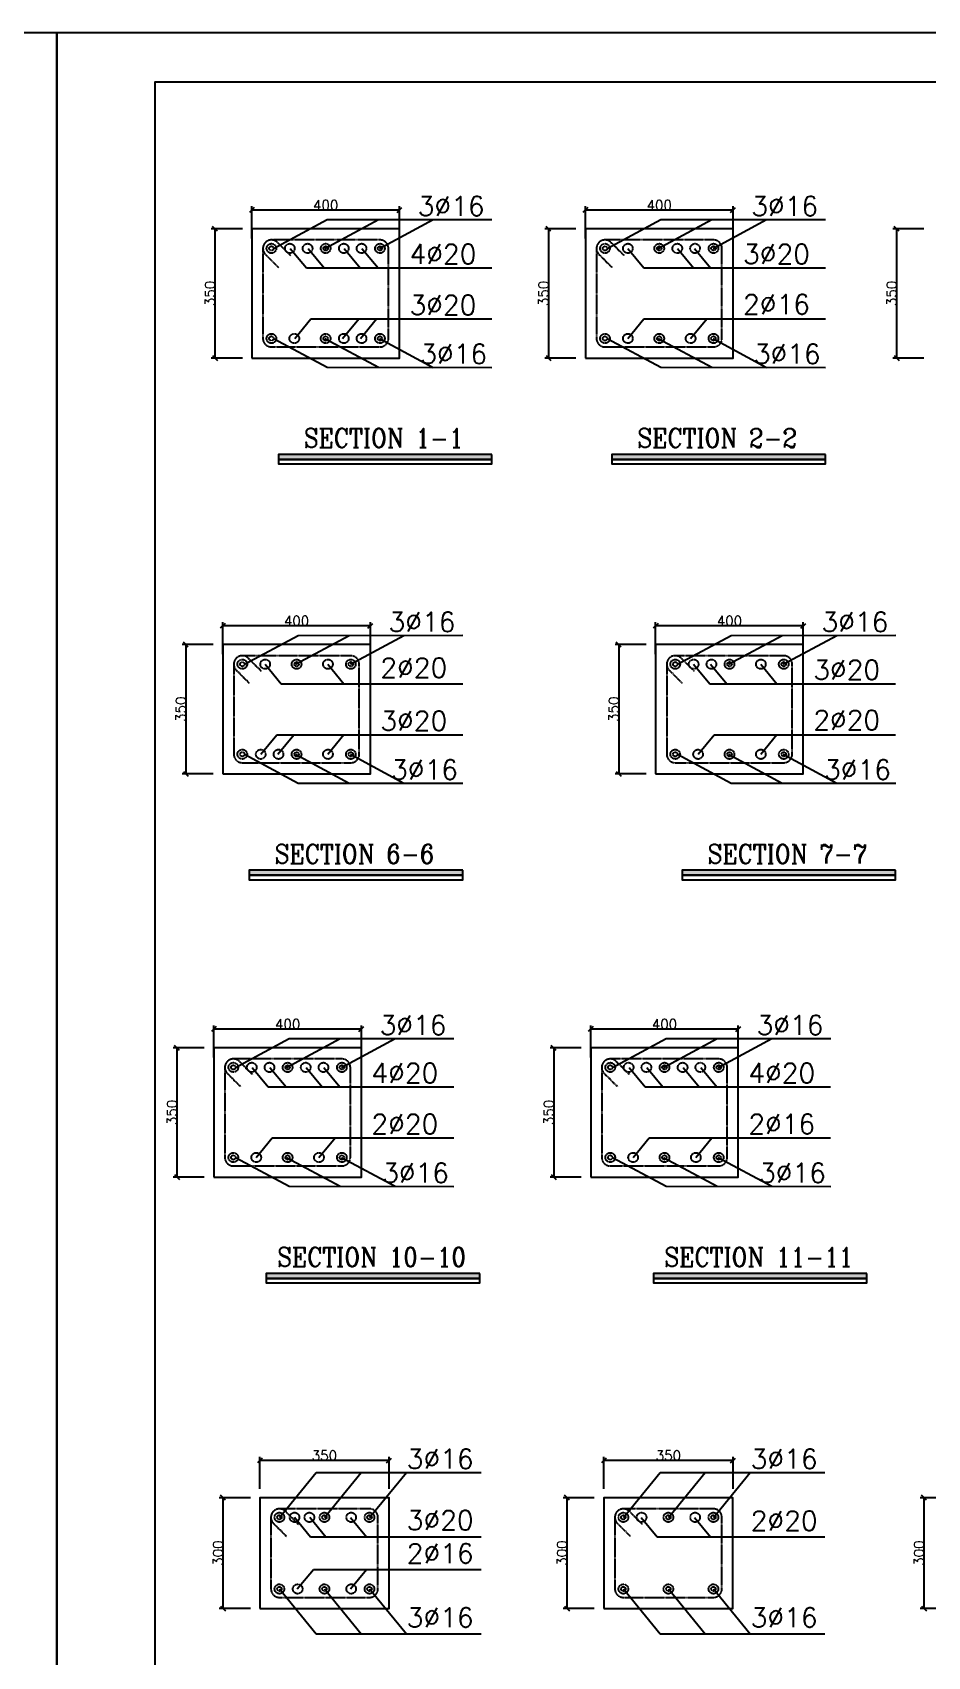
# Model space of a CAD drawing. Header units: millimetres. Extents: x -231 to 30223, y -7037 to 7120.
# Drawn here: x 17623 to 19441, y -3465 to -165 of the extents above; entities that cross this region are included whole.
import ezdxf
from ezdxf.enums import TextEntityAlignment as Align

# ---------------------------------------------------------------- set-up
doc = ezdxf.new("R2010")
doc.units = ezdxf.units.MM
doc.linetypes.add('CENTER', pattern=[2, 1.25, -0.25, 0.25, -0.25])
for name, color, linetype in [('3', 3, 'Continuous'), ('CADR', 2, 'Continuous'), ('COV', 4, 'Continuous'), ('DIM', 1, 'Continuous'), ('DST', 1, 'Continuous'), ('HAT', 4, 'Continuous'), ('ST', 6, 'CENTER'), ('TX1', 3, 'Continuous')]:
    doc.layers.add(name, color=color, linetype=linetype)
doc.styles.add('DIM', font='ROMANS.shx', dxfattribs={"height": 300})
doc.styles.add('RC5', font='ROMANC.SHX', dxfattribs={"height": 50})
doc.styles.add('ROMANS', font='romans.shx')
doc.dimstyles.new('SC20', dxfattribs={"dimscale": 0.1, "dimtxt": 200, "dimasz": 0.5, "dimexe": 75, "dimexo": 0, "dimgap": 0, "dimtad": 1, "dimdec": 4, "dimlfac": 2, "dimdsep": 46, "dimtxsty": 'ROMANS', "dimblk": 'TIC', "dimcen": 0, "dimclrd": 44, "dimclre": 8, "dimclrt": 62, "dimadec": 0, "dimazin": 0, "dimtfac": 0.925926, "dimtdec": 4, "dimtix": 1, "dimtmove": 2, "dimatfit": 3, "dimldrblk": 'TIC', "dimfxl": 1, "dimtolj": 1, "dimarcsym": 0})

# ---------------------------------------------------------------- blocks, each defined once
blk = doc.blocks.new('TIC')
blk.add_line((-100, -100), (100, 100))
blk = doc.blocks.new('*D458')
at = {"layer": 'DIM', "color": 8, "lineweight": -2, "transparency": 16777216}
for p, q in [((19434.3, -563.8), (19371.1, -563.8)), ((19434.3, -826.3), (19371.1, -826.3))]:
    blk.add_line(p, q, dxfattribs=at)
at = {"layer": 'DIM', "color": 44, "lineweight": -2, "transparency": 16777216}
blk.add_line((19378.6, -563.8), (19378.6, -826.2), dxfattribs=at)
at = {"layer": 'DIM', "color": 44, "lineweight": -2, "transparency": 16777216, "xscale": 0.05, "yscale": 0.05, "zscale": 0.05}
for p, rotation in [((19378.6, -563.8), 90), ((19378.6, -826.3), 270)]:
    blk.add_blockref('TIC', p, dxfattribs=dict(at, rotation=rotation))
at = {"layer": 'DIM', "color": 62, "transparency": 16777216, "insert": (19368.6, -695), "char_height": 20, "attachment_point": 5, "rotation": 90, "style": 'ROMANS'}
blk.add_mtext('\\A1;350', dxfattribs=at)
blk = doc.blocks.new('*D551')
at = {"layer": 'DIM', "color": 8, "lineweight": -2, "transparency": 16777216}
for p, q in [((18065.5, -3142.3), (18002.3, -3142.3)), ((18065.5, -3367.3), (18002.3, -3367.3))]:
    blk.add_line(p, q, dxfattribs=at)
at = {"layer": 'DIM', "color": 44, "lineweight": -2, "transparency": 16777216}
blk.add_line((18009.8, -3142.4), (18009.8, -3367.3), dxfattribs=at)
at = {"layer": 'DIM', "color": 44, "lineweight": -2, "transparency": 16777216, "xscale": 0.05, "yscale": 0.05, "zscale": 0.05}
for p, rotation in [((18009.8, -3142.3), 90), ((18009.8, -3367.3), 270)]:
    blk.add_blockref('TIC', p, dxfattribs=dict(at, rotation=rotation))
at = {"layer": 'DIM', "color": 62, "transparency": 16777216, "insert": (17999.8, -3254.8), "char_height": 20, "attachment_point": 5, "rotation": 90, "style": 'ROMANS'}
blk.add_mtext('\\A1;300', dxfattribs=at)
blk = doc.blocks.new('*D556')
at = {"layer": 'DIM', "color": 8, "lineweight": -2, "transparency": 16777216}
for p, q in [((18764.4, -3142.3), (18701.2, -3142.3)), ((18764.4, -3367.3), (18701.2, -3367.3))]:
    blk.add_line(p, q, dxfattribs=at)
at = {"layer": 'DIM', "color": 44, "lineweight": -2, "transparency": 16777216}
blk.add_line((18708.7, -3142.4), (18708.7, -3367.3), dxfattribs=at)
at = {"layer": 'DIM', "color": 44, "lineweight": -2, "transparency": 16777216, "xscale": 0.05, "yscale": 0.05, "zscale": 0.05}
for p, rotation in [((18708.7, -3142.3), 90), ((18708.7, -3367.3), 270)]:
    blk.add_blockref('TIC', p, dxfattribs=dict(at, rotation=rotation))
at = {"layer": 'DIM', "color": 62, "transparency": 16777216, "insert": (18698.7, -3254.8), "char_height": 20, "attachment_point": 5, "rotation": 90, "style": 'ROMANS'}
blk.add_mtext('\\A1;300', dxfattribs=at)
blk = doc.blocks.new('*D557')
at = {"layer": 'DST', "color": 8, "lineweight": -2, "transparency": 16777216}
for p, q in [((18084.8, -3124.5), (18084.8, -3059.1)), ((18347.3, -3124.5), (18347.3, -3059.1))]:
    blk.add_line(p, q, dxfattribs=at)
at = {"layer": 'DST', "color": 44, "lineweight": -2, "transparency": 16777216}
blk.add_line((18347.2, -3066.6), (18084.8, -3066.6), dxfattribs=at)
at = {"layer": 'DST', "color": 44, "lineweight": -2, "transparency": 16777216, "xscale": 0.05, "yscale": 0.05, "zscale": 0.05, "rotation": 180}
blk.add_blockref('TIC', (18084.8, -3066.6), dxfattribs=at)
at = {"layer": 'DST', "color": 44, "lineweight": -2, "transparency": 16777216, "xscale": 0.05, "yscale": 0.05, "zscale": 0.05}
blk.add_blockref('TIC', (18347.3, -3066.6), dxfattribs=at)
at = {"layer": 'DST', "color": 62, "transparency": 16777216, "insert": (18216, -3056.6), "char_height": 20, "attachment_point": 5, "style": 'ROMANS'}
blk.add_mtext('\\A1;350', dxfattribs=at)
blk = doc.blocks.new('*D558')
at = {"layer": 'DST', "color": 8, "lineweight": -2, "transparency": 16777216}
for p, q in [((18783.7, -3124.5), (18783.7, -3059.1)), ((19046.2, -3124.5), (19046.2, -3059.1))]:
    blk.add_line(p, q, dxfattribs=at)
at = {"layer": 'DST', "color": 44, "lineweight": -2, "transparency": 16777216}
blk.add_line((19046.1, -3066.6), (18783.7, -3066.6), dxfattribs=at)
at = {"layer": 'DST', "color": 44, "lineweight": -2, "transparency": 16777216, "xscale": 0.05, "yscale": 0.05, "zscale": 0.05, "rotation": 180}
blk.add_blockref('TIC', (18783.7, -3066.6), dxfattribs=at)
at = {"layer": 'DST', "color": 44, "lineweight": -2, "transparency": 16777216, "xscale": 0.05, "yscale": 0.05, "zscale": 0.05}
blk.add_blockref('TIC', (19046.2, -3066.6), dxfattribs=at)
at = {"layer": 'DST', "color": 62, "transparency": 16777216, "insert": (18914.9, -3056.6), "char_height": 20, "attachment_point": 5, "style": 'ROMANS'}
blk.add_mtext('\\A1;350', dxfattribs=at)
blk = doc.blocks.new('*D619')
at = {"layer": 'DIM', "color": 8, "lineweight": -2, "transparency": 16777216}
for p, q in [((18727.1, -563.8), (18663.8, -563.8)), ((18727.1, -826.3), (18663.8, -826.3))]:
    blk.add_line(p, q, dxfattribs=at)
at = {"layer": 'DIM', "color": 44, "lineweight": -2, "transparency": 16777216}
blk.add_line((18671.3, -563.8), (18671.3, -826.2), dxfattribs=at)
at = {"layer": 'DIM', "color": 44, "lineweight": -2, "transparency": 16777216, "xscale": 0.05, "yscale": 0.05, "zscale": 0.05}
for p, rotation in [((18671.3, -563.8), 90), ((18671.3, -826.3), 270)]:
    blk.add_blockref('TIC', p, dxfattribs=dict(at, rotation=rotation))
at = {"layer": 'DIM', "color": 62, "transparency": 16777216, "insert": (18661.3, -695), "char_height": 20, "attachment_point": 5, "rotation": 90, "style": 'ROMANS'}
blk.add_mtext('\\A1;350', dxfattribs=at)
blk = doc.blocks.new('*D620')
at = {"layer": 'DIM', "color": 8, "lineweight": -2, "transparency": 16777216}
for p, q in [((18049.3, -563.8), (17986, -563.8)), ((18049.3, -826.3), (17986, -826.3))]:
    blk.add_line(p, q, dxfattribs=at)
at = {"layer": 'DIM', "color": 44, "lineweight": -2, "transparency": 16777216}
blk.add_line((17993.5, -563.8), (17993.5, -826.2), dxfattribs=at)
at = {"layer": 'DIM', "color": 44, "lineweight": -2, "transparency": 16777216, "xscale": 0.05, "yscale": 0.05, "zscale": 0.05}
for p, rotation in [((17993.5, -563.8), 90), ((17993.5, -826.3), 270)]:
    blk.add_blockref('TIC', p, dxfattribs=dict(at, rotation=rotation))
at = {"layer": 'DIM', "color": 62, "transparency": 16777216, "insert": (17983.5, -695), "char_height": 20, "attachment_point": 5, "rotation": 90, "style": 'ROMANS'}
blk.add_mtext('\\A1;350', dxfattribs=at)
blk = doc.blocks.new('*D655')
at = {"layer": 'DST', "color": 8, "lineweight": -2, "transparency": 16777216}
for p, q in [((17991.2, -2247.7), (17991.2, -2182.3)), ((18291.2, -2247.7), (18291.2, -2182.3))]:
    blk.add_line(p, q, dxfattribs=at)
at = {"layer": 'DST', "color": 44, "lineweight": -2, "transparency": 16777216}
blk.add_line((18291.1, -2189.8), (17991.2, -2189.8), dxfattribs=at)
at = {"layer": 'DST', "color": 44, "lineweight": -2, "transparency": 16777216, "xscale": 0.05, "yscale": 0.05, "zscale": 0.05, "rotation": 180}
blk.add_blockref('TIC', (17991.2, -2189.8), dxfattribs=at)
at = {"layer": 'DST', "color": 44, "lineweight": -2, "transparency": 16777216, "xscale": 0.05, "yscale": 0.05, "zscale": 0.05}
blk.add_blockref('TIC', (18291.2, -2189.8), dxfattribs=at)
at = {"layer": 'DST', "color": 62, "transparency": 16777216, "insert": (18141.2, -2179.8), "char_height": 20, "attachment_point": 5, "style": 'ROMANS'}
blk.add_mtext('\\A1;400', dxfattribs=at)
blk = doc.blocks.new('*D656')
at = {"layer": 'DIM', "color": 8, "lineweight": -2, "transparency": 16777216}
for p, q in [((17971.9, -2228.1), (17908.7, -2228.1)), ((17971.9, -2490.6), (17908.7, -2490.6))]:
    blk.add_line(p, q, dxfattribs=at)
at = {"layer": 'DIM', "color": 44, "lineweight": -2, "transparency": 16777216}
blk.add_line((17916.2, -2228.1), (17916.2, -2490.5), dxfattribs=at)
at = {"layer": 'DIM', "color": 44, "lineweight": -2, "transparency": 16777216, "xscale": 0.05, "yscale": 0.05, "zscale": 0.05}
for p, rotation in [((17916.2, -2228.1), 90), ((17916.2, -2490.6), 270)]:
    blk.add_blockref('TIC', p, dxfattribs=dict(at, rotation=rotation))
at = {"layer": 'DIM', "color": 62, "transparency": 16777216, "insert": (17906.2, -2359.3), "char_height": 20, "attachment_point": 5, "rotation": 90, "style": 'ROMANS'}
blk.add_mtext('\\A1;350', dxfattribs=at)
blk = doc.blocks.new('*D660')
at = {"layer": 'DIM', "color": 8, "lineweight": -2, "transparency": 16777216}
for p, q in [((18737.7, -2228.1), (18674.5, -2228.1)), ((18737.7, -2490.6), (18674.5, -2490.6))]:
    blk.add_line(p, q, dxfattribs=at)
at = {"layer": 'DIM', "color": 44, "lineweight": -2, "transparency": 16777216}
blk.add_line((18682, -2228.1), (18682, -2490.5), dxfattribs=at)
at = {"layer": 'DIM', "color": 44, "lineweight": -2, "transparency": 16777216, "xscale": 0.05, "yscale": 0.05, "zscale": 0.05}
for p, rotation in [((18682, -2228.1), 90), ((18682, -2490.6), 270)]:
    blk.add_blockref('TIC', p, dxfattribs=dict(at, rotation=rotation))
at = {"layer": 'DIM', "color": 62, "transparency": 16777216, "insert": (18672, -2359.3), "char_height": 20, "attachment_point": 5, "rotation": 90, "style": 'ROMANS'}
blk.add_mtext('\\A1;350', dxfattribs=at)
blk = doc.blocks.new('*D661')
at = {"layer": 'DST', "color": 8, "lineweight": -2, "transparency": 16777216}
for p, q in [((18757, -2247.7), (18757, -2182.3)), ((19057, -2247.7), (19057, -2182.3))]:
    blk.add_line(p, q, dxfattribs=at)
at = {"layer": 'DST', "color": 44, "lineweight": -2, "transparency": 16777216}
blk.add_line((19056.9, -2189.8), (18757, -2189.8), dxfattribs=at)
at = {"layer": 'DST', "color": 44, "lineweight": -2, "transparency": 16777216, "xscale": 0.05, "yscale": 0.05, "zscale": 0.05, "rotation": 180}
blk.add_blockref('TIC', (18757, -2189.8), dxfattribs=at)
at = {"layer": 'DST', "color": 44, "lineweight": -2, "transparency": 16777216, "xscale": 0.05, "yscale": 0.05, "zscale": 0.05}
blk.add_blockref('TIC', (19057, -2189.8), dxfattribs=at)
at = {"layer": 'DST', "color": 62, "transparency": 16777216, "insert": (18907, -2179.8), "char_height": 20, "attachment_point": 5, "style": 'ROMANS'}
blk.add_mtext('\\A1;400', dxfattribs=at)
blk = doc.blocks.new('*D664')
at = {"layer": 'DIM', "color": 8, "lineweight": -2, "transparency": 16777216}
for p, q in [((17990.1, -1408.7), (17926.8, -1408.7)), ((17990.1, -1671.2), (17926.8, -1671.2))]:
    blk.add_line(p, q, dxfattribs=at)
at = {"layer": 'DIM', "color": 44, "lineweight": -2, "transparency": 16777216}
blk.add_line((17934.3, -1408.7), (17934.3, -1671.1), dxfattribs=at)
at = {"layer": 'DIM', "color": 44, "lineweight": -2, "transparency": 16777216, "xscale": 0.05, "yscale": 0.05, "zscale": 0.05}
for p, rotation in [((17934.3, -1408.7), 90), ((17934.3, -1671.2), 270)]:
    blk.add_blockref('TIC', p, dxfattribs=dict(at, rotation=rotation))
at = {"layer": 'DIM', "color": 62, "transparency": 16777216, "insert": (17924.3, -1539.9), "char_height": 20, "attachment_point": 5, "rotation": 90, "style": 'ROMANS'}
blk.add_mtext('\\A1;350', dxfattribs=at)
blk = doc.blocks.new('*D669')
at = {"layer": 'DST', "color": 8, "lineweight": -2, "transparency": 16777216}
for p, q in [((18009.3, -1428.3), (18009.3, -1362.9)), ((18309.3, -1428.3), (18309.3, -1362.9))]:
    blk.add_line(p, q, dxfattribs=at)
at = {"layer": 'DST', "color": 44, "lineweight": -2, "transparency": 16777216}
blk.add_line((18309.3, -1370.4), (18009.4, -1370.4), dxfattribs=at)
at = {"layer": 'DST', "color": 44, "lineweight": -2, "transparency": 16777216, "xscale": 0.05, "yscale": 0.05, "zscale": 0.05, "rotation": 180}
blk.add_blockref('TIC', (18009.3, -1370.4), dxfattribs=at)
at = {"layer": 'DST', "color": 44, "lineweight": -2, "transparency": 16777216, "xscale": 0.05, "yscale": 0.05, "zscale": 0.05}
blk.add_blockref('TIC', (18309.3, -1370.4), dxfattribs=at)
at = {"layer": 'DST', "color": 62, "transparency": 16777216, "insert": (18159.3, -1360.4), "char_height": 20, "attachment_point": 5, "style": 'ROMANS'}
blk.add_mtext('\\A1;400', dxfattribs=at)
blk = doc.blocks.new('*D670')
at = {"layer": 'DIM', "color": 8, "lineweight": -2, "transparency": 16777216}
for p, q in [((18869.8, -1408.7), (18806.5, -1408.7)), ((18869.8, -1671.2), (18806.5, -1671.2))]:
    blk.add_line(p, q, dxfattribs=at)
at = {"layer": 'DIM', "color": 44, "lineweight": -2, "transparency": 16777216}
blk.add_line((18814, -1408.7), (18814, -1671.1), dxfattribs=at)
at = {"layer": 'DIM', "color": 44, "lineweight": -2, "transparency": 16777216, "xscale": 0.05, "yscale": 0.05, "zscale": 0.05}
for p, rotation in [((18814, -1408.7), 90), ((18814, -1671.2), 270)]:
    blk.add_blockref('TIC', p, dxfattribs=dict(at, rotation=rotation))
at = {"layer": 'DIM', "color": 62, "transparency": 16777216, "insert": (18804, -1539.9), "char_height": 20, "attachment_point": 5, "rotation": 90, "style": 'ROMANS'}
blk.add_mtext('\\A1;350', dxfattribs=at)
blk = doc.blocks.new('*D671')
at = {"layer": 'DST', "color": 8, "lineweight": -2, "transparency": 16777216}
for p, q in [((18889, -1428.3), (18889, -1362.9)), ((19189, -1428.3), (19189, -1362.9))]:
    blk.add_line(p, q, dxfattribs=at)
at = {"layer": 'DST', "color": 44, "lineweight": -2, "transparency": 16777216}
blk.add_line((19189, -1370.4), (18889.1, -1370.4), dxfattribs=at)
at = {"layer": 'DST', "color": 44, "lineweight": -2, "transparency": 16777216, "xscale": 0.05, "yscale": 0.05, "zscale": 0.05, "rotation": 180}
blk.add_blockref('TIC', (18889, -1370.4), dxfattribs=at)
at = {"layer": 'DST', "color": 44, "lineweight": -2, "transparency": 16777216, "xscale": 0.05, "yscale": 0.05, "zscale": 0.05}
blk.add_blockref('TIC', (19189, -1370.4), dxfattribs=at)
at = {"layer": 'DST', "color": 62, "transparency": 16777216, "insert": (19039, -1360.4), "char_height": 20, "attachment_point": 5, "style": 'ROMANS'}
blk.add_mtext('\\A1;400', dxfattribs=at)
blk = doc.blocks.new('*D672')
at = {"layer": 'DST', "color": 8, "lineweight": -2, "transparency": 16777216}
for p, q in [((18068.5, -583.4), (18068.5, -518)), ((18368.5, -583.4), (18368.5, -518))]:
    blk.add_line(p, q, dxfattribs=at)
at = {"layer": 'DST', "color": 44, "lineweight": -2, "transparency": 16777216}
blk.add_line((18368.5, -525.5), (18068.6, -525.5), dxfattribs=at)
at = {"layer": 'DST', "color": 44, "lineweight": -2, "transparency": 16777216, "xscale": 0.05, "yscale": 0.05, "zscale": 0.05, "rotation": 180}
blk.add_blockref('TIC', (18068.5, -525.5), dxfattribs=at)
at = {"layer": 'DST', "color": 44, "lineweight": -2, "transparency": 16777216, "xscale": 0.05, "yscale": 0.05, "zscale": 0.05}
blk.add_blockref('TIC', (18368.5, -525.5), dxfattribs=at)
at = {"layer": 'DST', "color": 62, "transparency": 16777216, "insert": (18218.5, -515.5), "char_height": 20, "attachment_point": 5, "style": 'ROMANS'}
blk.add_mtext('\\A1;400', dxfattribs=at)
blk = doc.blocks.new('*D673')
at = {"layer": 'DST', "color": 8, "lineweight": -2, "transparency": 16777216}
for p, q in [((18746.3, -583.4), (18746.3, -518)), ((19046.3, -583.4), (19046.3, -518))]:
    blk.add_line(p, q, dxfattribs=at)
at = {"layer": 'DST', "color": 44, "lineweight": -2, "transparency": 16777216}
blk.add_line((19046.3, -525.5), (18746.4, -525.5), dxfattribs=at)
at = {"layer": 'DST', "color": 44, "lineweight": -2, "transparency": 16777216, "xscale": 0.05, "yscale": 0.05, "zscale": 0.05, "rotation": 180}
blk.add_blockref('TIC', (18746.3, -525.5), dxfattribs=at)
at = {"layer": 'DST', "color": 44, "lineweight": -2, "transparency": 16777216, "xscale": 0.05, "yscale": 0.05, "zscale": 0.05}
blk.add_blockref('TIC', (19046.3, -525.5), dxfattribs=at)
at = {"layer": 'DST', "color": 62, "transparency": 16777216, "insert": (18896.3, -515.5), "char_height": 20, "attachment_point": 5, "style": 'ROMANS'}
blk.add_mtext('\\A1;400', dxfattribs=at)
blk = doc.blocks.new('*D692')
at = {"layer": 'DIM', "color": 8, "lineweight": -2, "transparency": 16777216}
for p, q in [((19490, -3142.3), (19426.7, -3142.3)), ((19490, -3367.3), (19426.7, -3367.3))]:
    blk.add_line(p, q, dxfattribs=at)
at = {"layer": 'DIM', "color": 44, "lineweight": -2, "transparency": 16777216}
blk.add_line((19434.2, -3142.4), (19434.2, -3367.3), dxfattribs=at)
at = {"layer": 'DIM', "color": 44, "lineweight": -2, "transparency": 16777216, "xscale": 0.05, "yscale": 0.05, "zscale": 0.05}
for p, rotation in [((19434.2, -3142.3), 90), ((19434.2, -3367.3), 270)]:
    blk.add_blockref('TIC', p, dxfattribs=dict(at, rotation=rotation))
at = {"layer": 'DIM', "color": 62, "transparency": 16777216, "insert": (19424.2, -3254.8), "char_height": 20, "attachment_point": 5, "rotation": 90, "style": 'ROMANS'}
blk.add_mtext('\\A1;300', dxfattribs=at)

msp = doc.modelspace()

# ---------------------------------------------------------------- linework, layer by layer
at = {"layer": '3'}
for points in [[(18556.154355, -1022.0573), (18122.529353, -1022.0573), (18122.529353, -1032.292246), (18556.154355, -1032.292246)], [(19233.94577, -1022.0573), (18800.320768, -1022.0573), (18800.320768, -1032.292246), (19233.94577, -1032.292246)], [(18556.154355, -1032.292246), (18122.529353, -1032.292246), (18122.529353, -1041.503692), (18556.154355, -1041.503692)], [(19233.94577, -1032.292246), (18800.320768, -1032.292246), (18800.320768, -1041.503692), (19233.94577, -1041.503692)], [(18496.951447, -1866.9484), (18063.326444, -1866.9484), (18063.326444, -1877.183346), (18496.951447, -1877.183346)], [(18496.951447, -1877.183346), (18063.326444, -1877.183346), (18063.326444, -1886.394792), (18496.951447, -1886.394792)], [(19376.665873, -1866.9484), (18943.040871, -1866.9484), (18943.040871, -1877.183346), (19376.665873, -1877.183346)], [(19376.665873, -1877.183346), (18943.040871, -1877.183346), (18943.040871, -1886.394792), (19376.665873, -1886.394792)], [(18531.528765, -2686.32455), (18097.903762, -2686.32455), (18097.903762, -2696.559496), (18531.528765, -2696.559496)], [(18531.528765, -2696.559496), (18097.903762, -2696.559496), (18097.903762, -2705.770941), (18531.528765, -2705.770941)], [(19318.440916, -2686.32455), (18884.815913, -2686.32455), (18884.815913, -2696.559496), (19318.440916, -2696.559496)], [(19318.440916, -2696.559496), (18884.815913, -2696.559496), (18884.815913, -2705.770941), (19318.440916, -2705.770941)]]:
    msp.add_lwpolyline(points, close=True, dxfattribs=at)
for points in [[(18122.529353, -1022.0573), (18122.529353, -1032.292246), (18556.154355, -1022.0573), (18556.154355, -1032.292246)], [(18800.320768, -1022.0573), (18800.320768, -1032.292246), (19233.94577, -1022.0573), (19233.94577, -1032.292246)], [(18063.326444, -1866.9484), (18063.326444, -1877.183346), (18496.951447, -1866.9484), (18496.951447, -1877.183346)], [(18943.040871, -1866.9484), (18943.040871, -1877.183346), (19376.665873, -1866.9484), (19376.665873, -1877.183346)], [(18097.903762, -2686.32455), (18097.903762, -2696.559496), (18531.528765, -2686.32455), (18531.528765, -2696.559496)], [(18884.815913, -2686.32455), (18884.815913, -2696.559496), (19318.440916, -2686.32455), (19318.440916, -2696.559496)]]:
    msp.add_trace(points, dxfattribs=at)
at = {"layer": 'CADR', "color": 15}
for points in [[(17672.062068, -164.718698), (17672.062068, -6104.718698), (9262.062068, -6104.718698), (9262.062068, -164.718698), (17672.062068, -164.718698)], [(26082.062068, -164.718698), (26082.062068, -6104.718698), (17672.062068, -6104.718698), (17672.062068, -164.718698), (26082.062068, -164.718698)]]:
    msp.add_lwpolyline(points, dxfattribs=at)
at = {"layer": 'CADR'}
msp.add_lwpolyline([(25982.062068, -264.718698), (25982.062068, -6004.718698), (17872.062068, -6004.718698), (17872.062068, -264.718698)], close=True, dxfattribs=at)
at = {"layer": 'COV'}
for points in [[(18068.53166, -826.286508), (18368.53166, -826.286508), (18368.53166, -563.786508), (18068.53166, -563.786508)], [(18746.323075, -826.286508), (19046.323075, -826.286508), (19046.323075, -563.786508), (18746.323075, -563.786508)], [(18009.328751, -1671.177608), (18309.328751, -1671.177608), (18309.328751, -1408.677608), (18009.328751, -1408.677608)], [(18889.043178, -1671.177608), (19189.043178, -1671.177608), (19189.043178, -1408.677608), (18889.043178, -1408.677608)], [(17991.161726, -2490.553758), (18291.161726, -2490.553758), (18291.161726, -2228.053758), (17991.161726, -2228.053758)], [(18756.980879, -2490.553758), (19056.980879, -2490.553758), (19056.980879, -2228.053758), (18756.980879, -2228.053758)], [(18084.769942, -3367.338751), (18347.269942, -3367.338751), (18347.269942, -3142.338751), (18084.769942, -3142.338751)], [(18783.654356, -3367.338751), (19046.154356, -3367.338751), (19046.154356, -3142.338751), (18783.654356, -3142.338751)]]:
    msp.add_lwpolyline(points, close=True, dxfattribs=at)
at = {"layer": 'DST'}
for p, q in [((18112.775929, -603.763536), (18221.654659, -544.970684)), ((18216.61185, -603.763536), (18325.51983, -544.935025)), ((18221.654659, -544.970684), (18556.455239, -544.840247)), ((18327.849577, -603.763536), (18436.786809, -544.899365)), ((18790.567344, -603.763536), (18899.446073, -544.970684)), ((18894.403265, -603.763536), (19003.311245, -544.935025)), ((18899.446073, -544.970684), (19234.246653, -544.840247)), ((19005.640992, -603.763536), (19114.578224, -544.899365)), ((18146.610392, -603.502365), (18179.257472, -643.301544)), ((18182.648768, -603.502365), (18215.289786, -643.294154)), ((18256.282056, -603.502365), (18288.923074, -643.294154)), ((18292.320432, -603.502365), (18324.96145, -643.294154)), ((18832.216587, -603.536508), (18864.833284, -643.29865)), ((18933.260967, -603.536508), (18965.88031, -643.301874)), ((18967.749452, -603.536508), (19000.366041, -643.298517)), ((18179.257472, -643.301544), (18556.154355, -643.161425)), ((18864.833284, -643.29865), (19233.94577, -643.161425)), ((18155.800501, -786.570652), (18188.444779, -746.774889)), ((18188.444779, -746.774889), (18556.154355, -746.911592)), ((18252.958938, -786.570652), (18285.606018, -746.771473)), ((18288.997314, -786.570652), (18321.638332, -746.778863)), ((18832.573075, -786.536508), (18865.189664, -746.7745)), ((18865.189664, -746.7745), (19233.94577, -746.911592)), ((18960.073075, -786.536508), (18992.720154, -746.737329)), ((18112.775929, -786.309481), (18221.654659, -845.102333)), ((18216.61185, -786.309481), (18325.51983, -845.137992)), ((18327.849577, -786.309481), (18436.786809, -845.173652)), ((18790.567344, -786.309481), (18899.446073, -845.102333)), ((18894.403265, -786.309481), (19003.311245, -845.137992)), ((19005.640992, -786.309481), (19114.578224, -845.173652)), ((18221.654659, -845.102333), (18556.455239, -845.23277)), ((18899.446073, -845.102333), (19234.246653, -845.23277)), ((18053.573021, -1448.654636), (18162.45175, -1389.861784)), ((18157.408942, -1448.654636), (18266.316922, -1389.826124)), ((18162.45175, -1389.861784), (18497.25233, -1389.731347)), ((18268.646669, -1448.654636), (18377.583901, -1389.790465)), ((18933.287447, -1448.654636), (19042.166177, -1389.861784)), ((19037.123368, -1448.654636), (19146.031349, -1389.826124)), ((19042.166177, -1389.861784), (19376.966757, -1389.731347)), ((19148.361095, -1448.654636), (19257.298327, -1389.790465)), ((18095.578751, -1448.427608), (18128.19534, -1488.189617)), ((18223.078751, -1448.427608), (18255.725831, -1488.226787)), ((18966.260471, -1448.427608), (18998.879814, -1488.192974)), ((19000.748956, -1448.427608), (19033.365545, -1488.189617)), ((19102.793178, -1448.427608), (19135.440258, -1488.226787)), ((18128.19534, -1488.189617), (18496.951447, -1488.052525)), ((18998.879814, -1488.192974), (19376.665873, -1488.052525)), ((18086.546044, -1631.427608), (18119.165387, -1591.662242)), ((18119.165387, -1591.662242), (18496.951447, -1591.802691)), ((18121.034529, -1631.427608), (18153.651118, -1591.665599)), ((18223.078751, -1631.427608), (18255.725831, -1591.628429)), ((18975.293178, -1631.427608), (19007.909767, -1591.665599)), ((19007.909767, -1591.665599), (19376.665873, -1591.802691)), ((19102.793178, -1631.427608), (19135.440258, -1591.628429)), ((18053.573021, -1631.20058), (18162.45175, -1689.993433)), ((18157.408942, -1631.20058), (18266.316922, -1690.029092)), ((18268.646669, -1631.20058), (18377.583901, -1690.064751)), ((18933.287447, -1631.20058), (19042.166177, -1689.993433)), ((19037.123368, -1631.20058), (19146.031349, -1690.029092)), ((19148.361095, -1631.20058), (19257.298327, -1690.064751)), ((18162.45175, -1689.993433), (18497.25233, -1690.123869)), ((19042.166177, -1689.993433), (19376.966757, -1690.123869)), ((18035.405996, -2268.030785), (18144.284725, -2209.237933)), ((18139.241916, -2268.030785), (18248.149897, -2209.202274)), ((18144.284725, -2209.237933), (18479.085305, -2209.107497)), ((18250.479644, -2268.030785), (18359.416875, -2209.166614)), ((18801.225148, -2268.030785), (18910.103877, -2209.237933)), ((18905.061069, -2268.030785), (19013.969049, -2209.202274)), ((18910.103877, -2209.237933), (19244.904457, -2209.107497)), ((19016.298796, -2268.030785), (19125.236028, -2209.166614)), ((18069.240458, -2267.769614), (18101.887538, -2307.568793)), ((18105.278834, -2267.769614), (18137.919852, -2307.561403)), ((18178.912123, -2267.769614), (18211.553141, -2307.561403)), ((18214.950499, -2267.769614), (18247.591517, -2307.561403)), ((18835.059611, -2267.769614), (18867.70669, -2307.568793)), ((18871.097987, -2267.769614), (18903.739005, -2307.561403)), ((18944.731275, -2267.769614), (18977.372293, -2307.561403)), ((18980.769651, -2267.769614), (19013.410669, -2307.561403)), ((18101.887538, -2307.568793), (18478.784422, -2307.428674)), ((18867.70669, -2307.568793), (19244.603574, -2307.428674)), ((18077.411726, -2450.803758), (18110.028315, -2411.041749)), ((18110.028315, -2411.041749), (18478.784422, -2411.178841)), ((18204.911726, -2450.803758), (18237.558806, -2411.004579)), ((18843.230879, -2450.803758), (18875.847468, -2411.041749)), ((18875.847468, -2411.041749), (19244.603574, -2411.178841)), ((18970.730879, -2450.803758), (19003.377958, -2411.004579)), ((18035.405996, -2450.57673), (18144.284725, -2509.369582)), ((18139.241916, -2450.57673), (18248.149897, -2509.405242)), ((18250.479644, -2450.57673), (18359.416875, -2509.440901)), ((18801.225148, -2450.57673), (18910.103877, -2509.369582)), ((18905.061069, -2450.57673), (19013.969049, -2509.405242)), ((19016.298796, -2450.57673), (19125.236028, -2509.440901)), ((18144.284725, -2509.369582), (18479.085305, -2509.500019)), ((18910.103877, -2509.369582), (19244.904457, -2509.500019)), ((18124.519942, -3182.088751), (18199.394789, -3090.810834)), ((18199.394789, -3090.810834), (18534.195369, -3090.680398)), ((18216.019942, -3182.088751), (18290.92404, -3090.775175)), ((18307.519942, -3182.088751), (18382.453291, -3090.739516)), ((18823.404356, -3182.088751), (18898.279202, -3090.810834)), ((18898.279202, -3090.810834), (19233.079782, -3090.680398)), ((18914.904356, -3182.088751), (18989.808454, -3090.775175)), ((19006.404356, -3182.088751), (19081.337705, -3090.739516)), ((18155.371842, -3182.054608), (18188.014616, -3221.848538)), ((18186.529686, -3182.054608), (18219.170704, -3221.846397)), ((18268.889815, -3182.088751), (18301.524561, -3221.872895)), ((18859.67563, -3182.088751), (18892.288674, -3221.846439)), ((18967.774229, -3182.088751), (19000.408975, -3221.872895)), ((18188.014616, -3221.848538), (18534.195369, -3221.713668)), ((18892.288674, -3221.846439), (19233.079782, -3221.713668)), ((18160.870296, -3327.622895), (18193.511313, -3287.831106)), ((18193.511313, -3287.831106), (18534.195369, -3287.963835)), ((18268.889815, -3327.588751), (18301.524561, -3287.804608)), ((18124.519942, -3327.588751), (18199.394789, -3418.866668)), ((18216.019942, -3327.588751), (18290.92404, -3418.902328)), ((18307.519942, -3327.588751), (18382.453291, -3418.937987)), ((18823.404356, -3327.588751), (18898.279202, -3418.866668)), ((18914.904356, -3327.588751), (18989.808454, -3418.902328)), ((19006.404356, -3327.588751), (19081.337705, -3418.937987)), ((18199.394789, -3418.866668), (18534.195369, -3418.997105)), ((18898.279202, -3418.866668), (19233.079782, -3418.997105))]:
    msp.add_line(p, q, dxfattribs=at)
at = {"layer": 'ST'}
for p, q in [((18120.479252, -591.338916), (18146.995756, -617.855421)), ((18798.270667, -591.338916), (18824.787171, -617.855421)), ((18096.084068, -615.7341), (18122.600572, -642.250605)), ((18773.875483, -615.7341), (18800.391987, -642.250605)), ((18061.276343, -1436.230016), (18087.792848, -1462.74652)), ((18940.99077, -1436.230016), (18967.507274, -1462.74652)), ((18036.881159, -1460.6252), (18063.397664, -1487.141704)), ((18916.595586, -1460.6252), (18943.11209, -1487.141704)), ((18043.109318, -2255.606166), (18069.625822, -2282.12267)), ((18808.928471, -2255.606166), (18835.444975, -2282.12267)), ((18018.714134, -2280.00135), (18045.230639, -2306.517854)), ((18784.533287, -2280.00135), (18811.049791, -2306.517854)), ((18112.32235, -3194.286343), (18138.838854, -3220.802848)), ((18136.717534, -3169.891159), (18163.234038, -3196.407664)), ((18811.206764, -3194.286343), (18837.723268, -3220.802848)), ((18835.601948, -3169.891159), (18862.118452, -3196.407664))]:
    msp.add_line(p, q, dxfattribs=at)
for points in [[(18108.28166, -803.786508), (18328.78166, -803.786508, 0.4142135624), (18346.03166, -786.536508), (18346.03166, -603.536508, 0.4142135624), (18328.78166, -586.286508), (18108.28166, -586.286508, 0.4142135624), (18091.03166, -603.536508), (18091.03166, -786.536508, 0.4142135624)], [(18786.073075, -803.786508), (19006.573075, -803.786508, 0.4142135624), (19023.823075, -786.536508), (19023.823075, -603.536508, 0.4142135624), (19006.573075, -586.286508), (18786.073075, -586.286508, 0.4142135624), (18768.823075, -603.536508), (18768.823075, -786.536508, 0.4142135624)], [(18049.078751, -1648.677608), (18269.578751, -1648.677608, 0.4142135624), (18286.828751, -1631.427608), (18286.828751, -1448.427608, 0.4142135624), (18269.578751, -1431.177608), (18049.078751, -1431.177608, 0.4142135624), (18031.828751, -1448.427608), (18031.828751, -1631.427608, 0.4142135624)], [(18928.793178, -1648.677608), (19149.293178, -1648.677608, 0.4142135624), (19166.543178, -1631.427608), (19166.543178, -1448.427608, 0.4142135624), (19149.293178, -1431.177608), (18928.793178, -1431.177608, 0.4142135624), (18911.543178, -1448.427608), (18911.543178, -1631.427608, 0.4142135624)], [(18030.911726, -2468.053758), (18251.411726, -2468.053758, 0.4142135624), (18268.661726, -2450.803758), (18268.661726, -2267.803758, 0.4142135624), (18251.411726, -2250.553758), (18030.911726, -2250.553758, 0.4142135624), (18013.661726, -2267.803758), (18013.661726, -2450.803758, 0.4142135624)], [(18796.730879, -2468.053758), (19017.230879, -2468.053758, 0.4142135624), (19034.480879, -2450.803758), (19034.480879, -2267.803758, 0.4142135624), (19017.230879, -2250.553758), (18796.730879, -2250.553758, 0.4142135624), (18779.480879, -2267.803758), (18779.480879, -2450.803758, 0.4142135624)], [(18124.519942, -3344.838751), (18307.519942, -3344.838751, 0.4142135624), (18324.769942, -3327.588751), (18324.769942, -3182.088751, 0.4142135624), (18307.519942, -3164.838751), (18124.519942, -3164.838751, 0.4142135624), (18107.269942, -3182.088751), (18107.269942, -3327.588751, 0.4142135624)], [(18823.404356, -3344.838751), (19006.404356, -3344.838751, 0.4142135624), (19023.654356, -3327.588751), (19023.654356, -3182.088751, 0.4142135624), (19006.404356, -3164.838751), (18823.404356, -3164.838751, 0.4142135624), (18806.154356, -3182.088751), (18806.154356, -3327.588751, 0.4142135624)]]:
    msp.add_lwpolyline(points, format="xyb", close=True, dxfattribs=at)
for centre, radius in [((18108.28166, -603.536508), 9.75), ((18145.67664, -603.536508), 9.75), ((18181.715016, -603.536508), 9.75), ((18218.53166, -603.536508), 9.75), ((18255.348304, -603.536508), 9.75), ((18291.38668, -603.536508), 9.75), ((18328.78166, -603.536508), 9.75), ((18786.073075, -603.536508), 9.75), ((18832.573075, -603.536508), 9.75), ((18896.323075, -603.536508), 9.75), ((18932.974772, -603.536508), 9.75), ((18969.105782, -603.536508), 9.75), ((19006.573075, -603.536508), 9.75), ((18108.28166, -603.536508), 4.5), ((18218.53166, -603.536508), 4.5), ((18328.78166, -603.536508), 4.5), ((18786.073075, -603.536508), 4.5), ((18896.323075, -603.536508), 4.5), ((19006.573075, -603.536508), 4.5), ((18108.28166, -786.536508), 9.75), ((18108.28166, -786.536508), 4.5), ((18154.78166, -786.536508), 9.75), ((18218.53166, -786.536508), 9.75), ((18218.53166, -786.536508), 4.5), ((18255.348304, -786.536508), 9.75), ((18291.38668, -786.536508), 9.75), ((18328.78166, -786.536508), 9.75), ((18328.78166, -786.536508), 4.5), ((18786.073075, -786.536508), 9.75), ((18786.073075, -786.536508), 4.5), ((18832.573075, -786.536508), 9.75), ((18896.323075, -786.536508), 9.75), ((18896.323075, -786.536508), 4.5), ((18960.073075, -786.536508), 9.75), ((19006.573075, -786.536508), 9.75), ((19006.573075, -786.536508), 4.5), ((18049.078751, -1448.427608), 9.75), ((18049.078751, -1448.427608), 4.5), ((18095.578751, -1448.427608), 9.75), ((18159.328751, -1448.427608), 9.75), ((18159.328751, -1448.427608), 4.5), ((18223.078751, -1448.427608), 9.75), ((18269.578751, -1448.427608), 9.75), ((18269.578751, -1448.427608), 4.5), ((18928.793178, -1448.427608), 9.75), ((18928.793178, -1448.427608), 4.5), ((18966.260471, -1448.427608), 9.75), ((19002.391481, -1448.427608), 9.75), ((19039.043178, -1448.427608), 9.75), ((19039.043178, -1448.427608), 4.5), ((19102.793178, -1448.427608), 9.75), ((19149.293178, -1448.427608), 9.75), ((19149.293178, -1448.427608), 4.5), ((18049.078751, -1631.427608), 9.75), ((18049.078751, -1631.427608), 4.5), ((18086.546044, -1631.427608), 9.75), ((18122.677054, -1631.427608), 9.75), ((18159.328751, -1631.427608), 9.75), ((18159.328751, -1631.427608), 4.5), ((18223.078751, -1631.427608), 9.75), ((18269.578751, -1631.427608), 9.75), ((18269.578751, -1631.427608), 4.5), ((18928.793178, -1631.427608), 9.75), ((18928.793178, -1631.427608), 4.5), ((18975.293178, -1631.427608), 9.75), ((19039.043178, -1631.427608), 9.75), ((19039.043178, -1631.427608), 4.5), ((19102.793178, -1631.427608), 9.75), ((19149.293178, -1631.427608), 9.75), ((19149.293178, -1631.427608), 4.5), ((18030.911726, -2267.803758), 9.75), ((18030.911726, -2267.803758), 4.5), ((18068.306706, -2267.803758), 9.75), ((18104.345082, -2267.803758), 9.75), ((18141.161726, -2267.803758), 9.75), ((18141.161726, -2267.803758), 4.5), ((18177.97837, -2267.803758), 9.75), ((18214.016746, -2267.803758), 9.75), ((18251.411726, -2267.803758), 9.75), ((18251.411726, -2267.803758), 4.5), ((18796.730879, -2267.803758), 9.75), ((18796.730879, -2267.803758), 4.5), ((18834.125858, -2267.803758), 9.75), ((18870.164234, -2267.803758), 9.75), ((18906.980879, -2267.803758), 9.75), ((18906.980879, -2267.803758), 4.5), ((18943.797523, -2267.803758), 9.75), ((18979.835899, -2267.803758), 9.75), ((19017.230879, -2267.803758), 9.75), ((19017.230879, -2267.803758), 4.5), ((18030.911726, -2450.803758), 9.75), ((18077.411726, -2450.803758), 9.75), ((18141.161726, -2450.803758), 9.75), ((18204.911726, -2450.803758), 9.75), ((18251.411726, -2450.803758), 9.75), ((18796.730879, -2450.803758), 9.75), ((18843.230879, -2450.803758), 9.75), ((18906.980879, -2450.803758), 9.75), ((18970.730879, -2450.803758), 9.75), ((19017.230879, -2450.803758), 9.75), ((18030.911726, -2450.803758), 4.5), ((18141.161726, -2450.803758), 4.5), ((18251.411726, -2450.803758), 4.5), ((18796.730879, -2450.803758), 4.5), ((18906.980879, -2450.803758), 4.5), ((19017.230879, -2450.803758), 4.5), ((18124.519942, -3182.088751), 9.75), ((18124.519942, -3182.088751), 4.5), ((18155.23014, -3182.088751), 9.75), ((18185.471636, -3182.088751), 9.75), ((18216.019942, -3182.088751), 9.75), ((18216.019942, -3182.088751), 4.5), ((18270.394942, -3182.088751), 9.75), ((18307.519942, -3182.088751), 9.75), ((18307.519942, -3182.088751), 4.5), ((18823.404356, -3182.088751), 9.75), ((18823.404356, -3182.088751), 4.5), ((18860.529356, -3182.088751), 9.75), ((18914.904356, -3182.088751), 9.75), ((18914.904356, -3182.088751), 4.5), ((18969.279356, -3182.088751), 9.75), ((19006.404356, -3182.088751), 9.75), ((19006.404356, -3182.088751), 4.5), ((18124.519942, -3327.588751), 9.75), ((18124.519942, -3327.588751), 4.5), ((18161.644942, -3327.588751), 9.75), ((18216.019942, -3327.588751), 9.75), ((18216.019942, -3327.588751), 4.5), ((18270.394942, -3327.588751), 9.75), ((18307.519942, -3327.588751), 9.75), ((18307.519942, -3327.588751), 4.5), ((18823.404356, -3327.588751), 9.75), ((18823.404356, -3327.588751), 4.5), ((18914.904356, -3327.588751), 9.75), ((18914.904356, -3327.588751), 4.5), ((19006.404356, -3327.588751), 9.75), ((19006.404356, -3327.588751), 4.5)]:
    msp.add_circle(centre, radius, dxfattribs=at)
for centre in [(18108.28166, -603.536508), (18786.073075, -603.536508), (18049.078751, -1448.427608), (18928.793178, -1448.427608), (18030.911726, -2267.803758), (18796.730879, -2267.803758), (18124.519942, -3182.088751), (18823.404356, -3182.088751)]:
    msp.add_arc(centre, 17.25, 45, 225, dxfattribs=at)

# ---------------------------------------------------------------- texts
at = {"layer": 'HAT', "style": 'RC5', "width": 0.9}
for s, p in [('SECTION 1-1', (18336.350482, -989.00278)), ('SECTION 2-2', (19014.141897, -989.00278)), ('SECTION 6-6', (18277.147574, -1833.89388)), ('SECTION 7-7', (19156.862001, -1833.89388)), ('SECTION 10-10', (18311.724892, -2653.27003)), ('SECTION 11-11', (19098.637043, -2653.27003))]:
    msp.add_text(s, height=38.4, dxfattribs=at).set_placement(p, align=Align.MIDDLE)
at = {"layer": 'TX1', "style": 'DIM'}
for s, p in [('3%%c16', (18405.606642, -537.31212)), ('3%%c16', (19083.398056, -537.31212)), ('4%%c20', (18388.970085, -634.759376)), ('3%%c20', (19066.722953, -634.77055)), ('3%%c20', (18388.931538, -738.443245)), ('2%%c16', (19066.722953, -736.934302)), ('3%%c16', (18410.701866, -837.645155)), ('3%%c16', (19088.49328, -837.645155)), ('3%%c16', (18346.403733, -1382.20322)), ('3%%c16', (19226.11816, -1382.20322)), ('2%%c20', (18329.72863, -1475.514145)), ('3%%c20', (19209.443057, -1479.661649)), ('3%%c20', (18329.690101, -1583.298435)), ('2%%c20', (19209.443057, -1581.825402)), ('3%%c16', (18351.498957, -1682.536255)), ('3%%c16', (19231.213384, -1682.536255)), ('3%%c16', (18328.236708, -2201.579369)), ('3%%c16', (19094.05586, -2201.579369)), ('4%%c20', (18311.600151, -2299.026625)), ('4%%c20', (19077.419304, -2299.026625)), ('2%%c20', (18311.561605, -2402.710494)), ('2%%c16', (19077.380757, -2402.710494)), ('3%%c16', (18333.331932, -2501.912405)), ('3%%c16', (19099.151084, -2501.912405)), ('3%%c16', (18383.346772, -3083.15227)), ('3%%c16', (19082.231185, -3083.15227)), ('3%%c20', (18383.346772, -3207.819847)), ('2%%c20', (19082.287871, -3208.91484)), ('2%%c16', (18383.346772, -3275.199102)), ('3%%c16', (18383.346772, -3405.400246)), ('3%%c16', (19082.231185, -3405.400246))]:
    msp.add_text(s, height=39.6, dxfattribs=at).set_placement(p)

# ---------------------------------------------------------------- dimensions: what is measured, and where the dimension line sits
at = {"layer": 'DIM'}
for base, p1, p2, text, picture, middle in [((17993.53166, -826.286508), (18049.279299, -563.786508), (18049.279299, -826.286508), '350', '*D620', (17983.53166, -695.036508)), ((18671.323075, -826.286508), (18727.070713, -563.786508), (18727.070713, -826.286508), '350', '*D619', (18661.323075, -695.036508)), ((19378.5769, -826.286508), (19434.324539, -563.786508), (19434.324539, -826.286508), '350', '*D458', (19368.5769, -695.036508)), ((17934.328751, -1671.177608), (17990.07639, -1408.677608), (17990.07639, -1671.177608), '350', '*D664', (17924.328751, -1539.927608)), ((18814.043178, -1671.177608), (18869.790817, -1408.677608), (18869.790817, -1671.177608), '350', '*D670', (18804.043178, -1539.927608)), ((17916.161726, -2490.553758), (17971.909365, -2228.053758), (17971.909365, -2490.553758), '350', '*D656', (17906.161726, -2359.303758)), ((18681.980879, -2490.553758), (18737.728517, -2228.053758), (18737.728517, -2490.553758), '350', '*D660', (18671.980879, -2359.303758)), ((18009.769942, -3367.338751), (18065.517581, -3142.338751), (18065.517581, -3367.338751), '300', '*D551', (17999.769942, -3254.838751)), ((18708.654356, -3367.338751), (18764.401995, -3142.338751), (18764.401995, -3367.338751), '300', '*D556', (18698.654356, -3254.838751)), ((19434.203598, -3367.338751), (19489.951237, -3142.338751), (19489.951237, -3367.338751), '300', '*D692', (19424.203598, -3254.838751))]:
    dim = msp.add_linear_dim(base=base, p1=p1, p2=p2, angle=90, text=text, dimstyle='SC20', dxfattribs=at)
    dim.commit()
    dim.dimension.update_dxf_attribs({"geometry": picture, "text_midpoint": middle})
at = {"layer": 'DST'}
for base, p1, p2, text, picture, middle in [((18068.53166, -525.53817), (18368.53166, -583.416771), (18068.53166, -583.416771), '400', '*D672', (18218.53166, -515.53817)), ((18746.323075, -525.53817), (19046.323075, -583.416771), (18746.323075, -583.416771), '400', '*D673', (18896.323075, -515.53817)), ((18009.328751, -1370.42927), (18309.328751, -1428.307871), (18009.328751, -1428.307871), '400', '*D669', (18159.328751, -1360.42927)), ((18889.043178, -1370.42927), (19189.043178, -1428.307871), (18889.043178, -1428.307871), '400', '*D671', (19039.043178, -1360.42927)), ((17991.161726, -2189.80542), (18291.161726, -2247.68402), (17991.161726, -2247.68402), '400', '*D655', (18141.161726, -2179.80542)), ((18756.980879, -2189.80542), (19056.980879, -2247.68402), (18756.980879, -2247.68402), '400', '*D661', (18906.980879, -2179.80542)), ((18084.769942, -3066.590413), (18347.269942, -3124.469014), (18084.769942, -3124.469014), '350', '*D557', (18216.019942, -3056.590413)), ((18783.654356, -3066.590413), (19046.154356, -3124.469014), (18783.654356, -3124.469014), '350', '*D558', (18914.904356, -3056.590413))]:
    dim = msp.add_linear_dim(base=base, p1=p1, p2=p2, text=text, dimstyle='SC20', dxfattribs=at)
    dim.commit()
    dim.dimension.update_dxf_attribs({"geometry": picture, "text_midpoint": middle})

doc.saveas('drawing.dxf')
